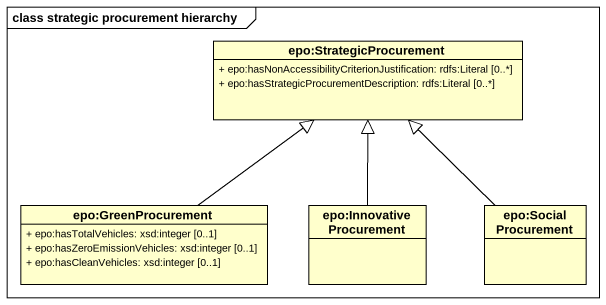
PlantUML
@startuml
mainframe class strategic procurement hierarchy
hide circle
hide empty members
skinparam classAttributeIconSize 0
class "epo:StrategicProcurement" as epo_StrategicProcurement {
  + epo:hasNonAccessibilityCriterionJustification: rdfs:Literal [0..*]
  + epo:hasStrategicProcurementDescription: rdfs:Literal [0..*]
}
class "epo:GreenProcurement" as epo_GreenProcurement {
  + epo:hasTotalVehicles: xsd:integer [0..1]
  + epo:hasZeroEmissionVehicles: xsd:integer [0..1]
  + epo:hasCleanVehicles: xsd:integer [0..1]
}
class "epo:InnovativeProcurement" as epo_InnovativeProcurement
class "epo:SocialProcurement" as epo_SocialProcurement
epo_GreenProcurement -up-|> epo_StrategicProcurement
epo_InnovativeProcurement -up-|> epo_StrategicProcurement
epo_SocialProcurement -up-|> epo_StrategicProcurement
@enduml
